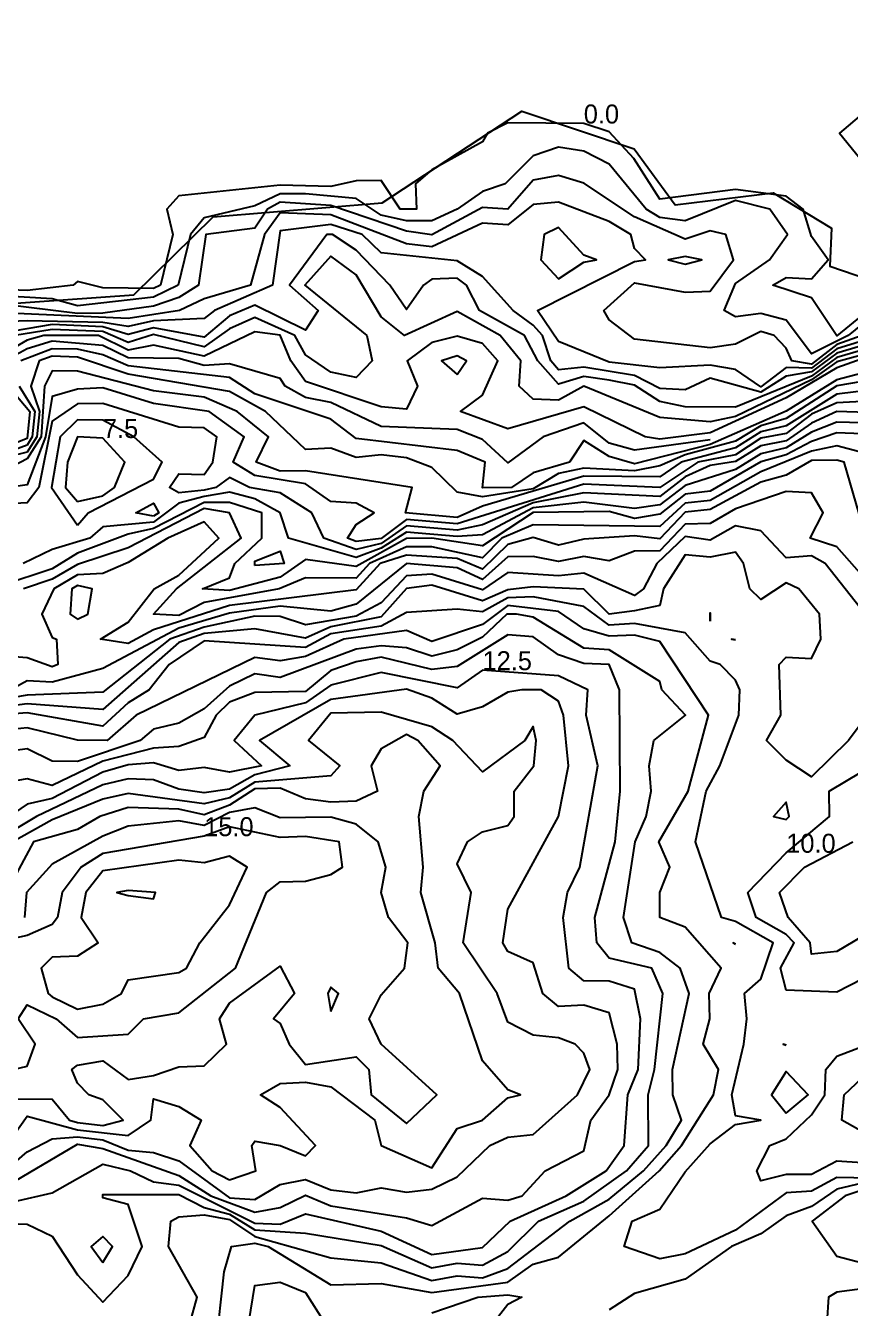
# Model space of a CAD drawing. Header units: metres. Extents: x 304729 to 308942, y 6403920 to 6405836.
# Drawn here: x 305321.9 to 305387.1, y 6404433.1 to 6404534.5 of the extents above; entities that cross this region are included whole.
import ezdxf

# ---------------------------------------------------------------- set-up
doc = ezdxf.new("R2010")
doc.units = ezdxf.units.M
for name, color, linetype in [('FASTIGHETSGRANSER', 7, 'Continuous'), ('HOJDKURVOR_GRUND', 4, 'Continuous'), ('HOJDKURVOR_STOD', 6, 'Continuous'), ('HOJDKURVOR_TEXT', 2, 'Continuous')]:
    doc.layers.add(name, color=color, linetype=linetype)

msp = doc.modelspace()

# ---------------------------------------------------------------- linework, layer by layer
at = {"layer": 'FASTIGHETSGRANSER'}
msp.add_lwpolyline([(305425.876, 6404616.254), (305248.462, 6404753.574), (305302.586, 6404505.893), (305302.586, 6404505.893), (305319.253, 6404512.433), (305330.439, 6404513.225), (305336.717, 6404519.38), (305350.061, 6404520.504), (305361.105, 6404527.734), (305369.98, 6404524.768), (305373.214, 6404520.335), (305380.976, 6404521.278), (305385.571, 6404518.501), (305385.438, 6404515.505), (305392.62, 6404513.041)], dxfattribs=at)
at = {"layer": 'HOJDKURVOR_GRUND'}
for points in [[(305388, 6404510.92, 0.5), (305386.9, 6404510, 0.5), (305384, 6404508.56, 0.5), (305382, 6404511.22, 0.5), (305380, 6404511.75, 0.5), (305378, 6404511.48, 0.5), (305377.1, 6404512, 0.5), (305378, 6404514.12, 0.5), (305380.68, 6404516, 0.5), (305382.11, 6404518, 0.5), (305380.69, 6404520, 0.5), (305378, 6404520.68, 0.5), (305374, 6404519.07, 0.5), (305372, 6404519.34, 0.5), (305370.92, 6404520, 0.5), (305368, 6404523.56, 0.5), (305366, 6404524.58, 0.5), (305364, 6404524.9, 0.5), (305362, 6404524.21, 0.5), (305359.78, 6404522, 0.5), (305358, 6404521.39, 0.5), (305356, 6404520, 0.5), (305354, 6404519.08, 0.5), (305352, 6404519.08, 0.5), (305350, 6404519.53, 0.5), (305348, 6404520.83, 0.5), (305344, 6404521.21, 0.5), (305342, 6404521.22, 0.5), (305340, 6404520.26, 0.5), (305336, 6404519.31, 0.5), (305334.93, 6404518, 0.5), (305333.94, 6404514, 0.5), (305332, 6404513.03, 0.5), (305326, 6404512.35, 0.5), (305324, 6404512.91, 0.5), (305320, 6404513.14, 0.5)], [(305390, 6404510.72, 1), (305386, 6404509.3, 1), (305384, 6404507.75, 1), (305382.44, 6404508, 1), (305382, 6404509, 1), (305381.04, 6404510, 1), (305380, 6404510.34, 1), (305378, 6404509.32, 1), (305376, 6404509.03, 1), (305370, 6404509.73, 1), (305368, 6404511.26, 1), (305367.58, 6404512, 1), (305370, 6404514.17, 1), (305374, 6404513.43, 1), (305376, 6404513.51, 1), (305377.84, 6404516, 1), (305377.23, 6404518, 1), (305376, 6404518.28, 1), (305374, 6404517.62, 1), (305370, 6404519.38, 1), (305366, 6404522.05, 1), (305364, 6404522.67, 1), (305362, 6404522.3, 1), (305360, 6404520, 1), (305358, 6404520.13, 1), (305354, 6404517.98, 1), (305352, 6404518.25, 1), (305346, 6404520.29, 1), (305342, 6404520.54, 1), (305341, 6404520, 1), (305340, 6404518.49, 1), (305336.14, 6404518, 1), (305335.55, 6404514, 1), (305334, 6404513.01, 1), (305332, 6404512.32, 1), (305328, 6404511.78, 1), (305326, 6404511.74, 1), (305320, 6404512.48, 1)], [(305390, 6404510.21, 1.5), (305386, 6404508.96, 1.5), (305384, 6404507.44, 1.5), (305382, 6404507.48, 1.5), (305380, 6404505.96, 1.5), (305378, 6404507.32, 1.5), (305376, 6404507.67, 1.5), (305372, 6404507.45, 1.5), (305368, 6404507.91, 1.5), (305364, 6404509.54, 1.5), (305362.35, 6404512, 1.5), (305370, 6404515.86, 1.5), (305370.89, 6404516, 1.5), (305370, 6404516.89, 1.5), (305369.73, 6404518, 1.5), (305368, 6404519.02, 1.5), (305364, 6404520.56, 1.5), (305362, 6404520.38, 1.5), (305360, 6404518.75, 1.5), (305358, 6404518.88, 1.5), (305354, 6404517.02, 1.5), (305352, 6404517.26, 1.5), (305346, 6404519.54, 1.5), (305342, 6404519.71, 1.5), (305340.76, 6404518, 1.5), (305339.67, 6404514, 1.5), (305336, 6404512.91, 1.5), (305334.06, 6404512, 1.5), (305330, 6404511.35, 1.5), (305320, 6404511.81, 1.5)], [(305390.72, 6404510, 2), (305386, 6404508.62, 2), (305384, 6404507.13, 2), (305382, 6404506.81, 2), (305380, 6404505.53, 2), (305376, 6404506.64, 2), (305374, 6404505.73, 2), (305372, 6404505.83, 2), (305370, 6404506.86, 2), (305366, 6404507.51, 2), (305364, 6404507.31, 2), (305363.39, 6404508, 2), (305362.74, 6404510, 2), (305362, 6404510.84, 2), (305360.41, 6404512, 2), (305358, 6404514.68, 2), (305356, 6404515.92, 2), (305350, 6404516.55, 2), (305348.49, 6404518, 2), (305346, 6404518.79, 2), (305342, 6404518.29, 2), (305341.4, 6404514, 2), (305336.82, 6404512, 2), (305336, 6404511.35, 2), (305332, 6404511.17, 2), (305330, 6404510.72, 2), (305328, 6404511.05, 2), (305322, 6404511.18, 2), (305320, 6404511.08, 2)], [(305364, 6404514.5, 2), (305366, 6404515.8, 2), (305367, 6404516, 2), (305366, 6404516.37, 2), (305364, 6404518.56, 2), (305362.88, 6404518, 2), (305362.61, 6404516, 2), (305364, 6404514.5, 2)], [(305392, 6404509.56, 3), (305386, 6404507.92, 3), (305384, 6404506.5, 3), (305378, 6404503.62, 3), (305376, 6404503.19, 3), (305372, 6404503.52, 3), (305366, 6404506.01, 3), (305364, 6404504.9, 3), (305362, 6404504.97, 3), (305360.89, 6404506, 3), (305361.02, 6404508, 3), (305359.38, 6404510, 3), (305356, 6404511.92, 3), (305351.82, 6404510, 3), (305350, 6404511.48, 3), (305348, 6404514.82, 3), (305346, 6404516.29, 3), (305343.95, 6404514, 3), (305348.86, 6404510, 3), (305349.27, 6404508, 3), (305348, 6404506.69, 3), (305346, 6404507.12, 3), (305344, 6404508.48, 3), (305343.16, 6404510, 3), (305340, 6404511.44, 3), (305338, 6404510.54, 3), (305336, 6404509.13, 3), (305332, 6404510.09, 3), (305330, 6404509.47, 3), (305328, 6404510.33, 3), (305324, 6404510.48, 3), (305321.04, 6404510, 3)], [(305374, 6404515.66, 1.5), (305375.33, 6404516, 1.5), (305374, 6404516.27, 1.5), (305372.67, 6404516, 1.5), (305374, 6404515.66, 1.5)], [(305390, 6404508.87, 3.5), (305386, 6404507.45, 3.5), (305382, 6404505.08, 3.5), (305376, 6404502.33, 3.5), (305372, 6404501.83, 3.5), (305370.86, 6404502, 3.5), (305366, 6404504.37, 3.5), (305360, 6404502.64, 3.5), (305356.26, 6404504, 3.5), (305358, 6404505.29, 3.5), (305359.2, 6404508, 3.5), (305358, 6404509.38, 3.5), (305356, 6404509.97, 3.5), (305354, 6404509.47, 3.5), (305352.05, 6404508, 3.5), (305352.86, 6404506, 3.5), (305352, 6404504.2, 3.5), (305350, 6404504.38, 3.5), (305344, 6404506.38, 3.5), (305342.85, 6404508, 3.5), (305342, 6404510.04, 3.5), (305340, 6404510.31, 3.5), (305336, 6404508.39, 3.5), (305332, 6404509.24, 3.5), (305330, 6404508.86, 3.5), (305327.64, 6404510, 3.5), (305323.33, 6404510, 3.5), (305322, 6404509.64, 3.5), (305319.19, 6404508, 3.5)], [(305376, 6404501.77, 4), (305370, 6404500.96, 4), (305368, 6404501.51, 4), (305366, 6404503.1, 4), (305362.8, 6404502, 4), (305360, 6404499.96, 4), (305358, 6404501.78, 4), (305356, 6404502.58, 4), (305350, 6404502.81, 4), (305346, 6404504.72, 4), (305344, 6404505.1, 4), (305342.39, 6404506, 4), (305342, 6404506.62, 4), (305338, 6404507.77, 4), (305336, 6404507.63, 4), (305334, 6404508.19, 4), (305330, 6404508.25, 4), (305328, 6404509.22, 4), (305324, 6404509.56, 4), (305322, 6404508.96, 4), (305320.27, 6404508, 4)], [(305388, 6404507.03, 4.5), (305386, 6404506.51, 4.5), (305382, 6404504.04, 4.5), (305376, 6404501.4, 4.5), (305370, 6404499.87, 4.5), (305368, 6404500.45, 4.5), (305366, 6404501.71, 4.5), (305364.86, 6404500, 4.5), (305362, 6404499.17, 4.5), (305360.28, 6404498, 4.5), (305358, 6404497.97, 4.5), (305358.21, 6404500, 4.5), (305356, 6404500.93, 4.5), (305348, 6404501.88, 4.5), (305346, 6404503.4, 4.5), (305340, 6404505.41, 4.5), (305338, 6404506.7, 4.5), (305330, 6404507.61, 4.5), (305328, 6404508.49, 4.5), (305326, 6404508.94, 4.5), (305324, 6404508.97, 4.5), (305321.51, 6404508, 4.5)], [(305356, 6404506.92, 4), (305356.72, 6404508, 4), (305356, 6404508.41, 4), (305354.76, 6404508, 4), (305356, 6404506.92, 4)], [(305392, 6404506.12, 5.5), (305386, 6404505.37, 5.5), (305382, 6404502.86, 5.5), (305380, 6404502.4, 5.5), (305378, 6404501.13, 5.5), (305373.7, 6404500, 5.5), (305372, 6404498.84, 5.5), (305366, 6404498.89, 5.5), (305358, 6404496.53, 5.5), (305356, 6404495.63, 5.5), (305351.91, 6404496, 5.5), (305352.44, 6404498, 5.5), (305344, 6404499.31, 5.5), (305342, 6404499.28, 5.5), (305340.12, 6404500, 5.5), (305341.09, 6404502, 5.5), (305338.62, 6404504, 5.5), (305336, 6404505.15, 5.5), (305332, 6404505.63, 5.5), (305326, 6404507.19, 5.5), (305324, 6404507.22, 5.5), (305323.39, 6404506, 5.5), (305323.11, 6404502, 5.5), (305322, 6404500.26, 5.5), (305317.66, 6404498, 5.5)], [(305320.55, 6404506, 4), (305322.23, 6404504, 4), (305322, 6404501.88, 4), (305320, 6404501.08, 4)], [(305321.39, 6404506, 4.5), (305322.61, 6404504, 4.5), (305322.42, 6404502, 4.5), (305322, 6404501.34, 4.5), (305320, 6404500.61, 4.5)], [(305392, 6404505, 6), (305386, 6404504.68, 6), (305384, 6404503.79, 6), (305382, 6404502.26, 6), (305380, 6404501.9, 6), (305378, 6404500.59, 6), (305375, 6404500, 6), (305372, 6404497.99, 6), (305366, 6404498.26, 6), (305356, 6404495.13, 6), (305352, 6404495.48, 6), (305350, 6404493.97, 6), (305348, 6404493.73, 6), (305347.32, 6404494, 6), (305348, 6404495.08, 6), (305349.44, 6404496, 6), (305348, 6404496.75, 6), (305346, 6404496.89, 6), (305344, 6404498.3, 6), (305340, 6404498.96, 6), (305338.29, 6404500, 6), (305339.17, 6404502, 6), (305336.39, 6404504, 6), (305332, 6404504.65, 6), (305328, 6404505.88, 6), (305326, 6404505.77, 6), (305324, 6404505.2, 6), (305323.46, 6404502, 6), (305322, 6404498.21, 6), (305320, 6404497.92, 6)], [(305394, 6404503.73, 6.5), (305386, 6404504, 6.5), (305384, 6404503.08, 6.5), (305382, 6404501.69, 6.5), (305380, 6404501.28, 6.5), (305378, 6404500.05, 6.5), (305376, 6404499.74, 6.5), (305374, 6404498.83, 6.5), (305372, 6404497.3, 6.5), (305366, 6404497.57, 6.5), (305362, 6404496.78, 6.5), (305358, 6404495.04, 6.5), (305356, 6404494.63, 6.5), (305352, 6404494.98, 6.5), (305350, 6404493.58, 6.5), (305348, 6404493.1, 6.5), (305345.45, 6404494, 6.5), (305344.5, 6404496, 6.5), (305342, 6404497.59, 6.5), (305339.59, 6404498, 6.5), (305338, 6404498.78, 6.5), (305336.92, 6404498, 6.5), (305336, 6404497.78, 6.5), (305334, 6404497.57, 6.5), (305333.25, 6404498, 6.5), (305334, 6404499.08, 6.5), (305336, 6404499.02, 6.5), (305336.69, 6404500, 6.5), (305337, 6404502, 6.5), (305336, 6404502.72, 6.5), (305334, 6404502.76, 6.5), (305328, 6404504.64, 6.5), (305326, 6404504.6, 6.5), (305324, 6404503.24, 6.5), (305322.94, 6404498, 6.5), (305322, 6404496.78, 6.5), (305320, 6404496.68, 6.5)], [(305388, 6404503.1, 7), (305386, 6404503.15, 7), (305384, 6404502.37, 7), (305382, 6404501.13, 7), (305380, 6404500.65, 7), (305378, 6404499.42, 7), (305374, 6404498.17, 7), (305372, 6404496.62, 7), (305370, 6404496.34, 7), (305366, 6404496.83, 7), (305362, 6404496.4, 7), (305358, 6404494.27, 7), (305356, 6404494.13, 7), (305352, 6404494.48, 7), (305350, 6404493.2, 7), (305348, 6404492.46, 7), (305342.67, 6404494, 7), (305342, 6404496, 7), (305340, 6404497.1, 7), (305338, 6404497.63, 7), (305336, 6404497.3, 7), (305334, 6404496.75, 7), (305332, 6404495.25, 7), (305328, 6404494.88, 7), (305326.97, 6404494, 7), (305324, 6404493.1, 7), (305321.69, 6404492, 7)], [(305326, 6404495.03, 7), (305326.82, 6404496, 7), (305332, 6404498.67, 7), (305332.67, 6404500, 7), (305330.44, 6404502, 7), (305328, 6404503.33, 7), (305326, 6404503.35, 7), (305324.61, 6404502, 7), (305323.94, 6404498, 7), (305326, 6404495.03, 7)], [(305390.86, 6404500, 8), (305386, 6404501.28, 8), (305384, 6404500.88, 8), (305380, 6404499.23, 8), (305376, 6404496.98, 8), (305374, 6404496.77, 8), (305372, 6404494.92, 8), (305362, 6404495.06, 8), (305359.53, 6404494, 8), (305358, 6404492.44, 8), (305354, 6404493.32, 8), (305352, 6404493.32, 8), (305349.07, 6404492, 8), (305348, 6404490.84, 8), (305344, 6404490.86, 8), (305341.93, 6404490, 8), (305336, 6404488.91, 8), (305334, 6404487.87, 8), (305332, 6404488, 8), (305333.82, 6404490, 8), (305338.93, 6404494, 8), (305338, 6404496, 8), (305336, 6404496.34, 8), (305330, 6404493.23, 8), (305326, 6404491.92, 8), (305324, 6404490.75, 8), (305321.71, 6404490, 8)], [(305388, 6404495.09, 8.5), (305386.58, 6404500, 8.5), (305386, 6404500.16, 8.5), (305384, 6404500.12, 8.5), (305382, 6404498.98, 8.5), (305380, 6404498.42, 8.5), (305376, 6404496.26, 8.5), (305374, 6404496.06, 8.5), (305372, 6404493.94, 8.5), (305370, 6404494.19, 8.5), (305366, 6404493.92, 8.5), (305364, 6404493.44, 8.5), (305362, 6404494.04, 8.5), (305360, 6404493.5, 8.5), (305358, 6404491.55, 8.5), (305356, 6404492.4, 8.5), (305352, 6404492.66, 8.5), (305349.9, 6404492, 8.5), (305348, 6404489.91, 8.5), (305338, 6404488.67, 8.5), (305332, 6404486.75, 8.5), (305330, 6404485.68, 8.5), (305327.82, 6404486, 8.5), (305330, 6404487.36, 8.5), (305332.04, 6404490, 8.5), (305334, 6404491.07, 8.5), (305337.17, 6404494, 8.5), (305336, 6404495.29, 8.5), (305333.12, 6404494, 8.5), (305330, 6404492.07, 8.5), (305328, 6404491.19, 8.5), (305326, 6404491.09, 8.5), (305324.11, 6404490, 8.5), (305323.16, 6404488, 8.5), (305324, 6404486.14, 8.5), (305324.33, 6404486, 8.5), (305324.44, 6404484, 8.5), (305324, 6404483.83, 8.5), (305322, 6404484.54, 8.5), (305320, 6404484.7, 8.5)], [(305388, 6404491.04, 9), (305386, 6404493.32, 9), (305383.89, 6404494, 9), (305384.92, 6404496, 9), (305384, 6404497.57, 9), (305382, 6404497.69, 9), (305378, 6404496.3, 9), (305376, 6404495.16, 9), (305374, 6404495.1, 9), (305372, 6404492.99, 9), (305370, 6404492.97, 9), (305368, 6404492.21, 9), (305366, 6404492.55, 9), (305364, 6404492.15, 9), (305362, 6404492.55, 9), (305360, 6404492.51, 9), (305358, 6404490.73, 9), (305356, 6404491.66, 9), (305352, 6404492, 9), (305348, 6404488.79, 9), (305346, 6404488.22, 9), (305342, 6404488.61, 9), (305338, 6404488.07, 9), (305334, 6404486.88, 9), (305328, 6404483.69, 9), (305324, 6404482.61, 9), (305322, 6404482.72, 9), (305320.73, 6404482, 9)], [(305332, 6404495.74, 6.5), (305330.59, 6404496, 6.5), (305332, 6404496.75, 6.5), (305332.43, 6404496, 6.5), (305332, 6404495.74, 6.5)], [(305388.24, 6404488, 9.5), (305385.07, 6404492, 9.5), (305384, 6404492.59, 9.5), (305382, 6404492.45, 9.5), (305380, 6404494.58, 9.5), (305378, 6404494.97, 9.5), (305376, 6404493.84, 9.5), (305374, 6404494.12, 9.5), (305371.78, 6404492, 9.5), (305370.71, 6404490, 9.5), (305370, 6404489.45, 9.5), (305366, 6404491.23, 9.5), (305364, 6404491.01, 9.5), (305360, 6404491.28, 9.5), (305358, 6404489.9, 9.5), (305354, 6404491.14, 9.5), (305352, 6404491.01, 9.5), (305350, 6404488.88, 9.5), (305348, 6404487.83, 9.5), (305344, 6404487.15, 9.5), (305342, 6404487.81, 9.5), (305340, 6404487.84, 9.5), (305336, 6404486.96, 9.5), (305333.28, 6404486, 9.5), (305328, 6404481.81, 9.5), (305322, 6404481.59, 9.5), (305320, 6404481.25, 9.5)], [(305340, 6404491.84, 7), (305340, 6404492.17, 7), (305342, 6404492.96, 7), (305342.32, 6404492, 7), (305340, 6404491.84, 7)], [(305326, 6404487.6, 9), (305326.8, 6404488, 9), (305327.14, 6404490, 9), (305326, 6404490.26, 9), (305325.54, 6404490, 9), (305325.41, 6404488, 9), (305326, 6404487.6, 9)], [(305390, 6404443.39, 10.5), (305386, 6404443.47, 10.5), (305384, 6404442.39, 10.5), (305382, 6404442.26, 10.5), (305378, 6404439.29, 10.5), (305374, 6404437.42, 10.5), (305372, 6404437.04, 10.5), (305369.2, 6404438, 10.5), (305369.83, 6404440, 10.5), (305372, 6404440.96, 10.5), (305374, 6404443.92, 10.5), (305376, 6404446.13, 10.5), (305378, 6404447.64, 10.5), (305380, 6404448, 10.5), (305378, 6404448.33, 10.5), (305377.71, 6404450, 10.5), (305378.64, 6404454, 10.5), (305378.88, 6404456, 10.5), (305378.69, 6404458, 10.5), (305380, 6404459.15, 10.5), (305380.96, 6404462, 10.5), (305378, 6404463.7, 10.5), (305376.88, 6404464, 10.5), (305374.82, 6404470, 10.5), (305375.66, 6404474, 10.5), (305376.75, 6404476, 10.5), (305378.24, 6404480, 10.5), (305378.34, 6404482, 10.5), (305378, 6404482.78, 10.5), (305376.78, 6404484, 10.5), (305376, 6404484.27, 10.5), (305374, 6404486.52, 10.5), (305370, 6404487.26, 10.5), (305368, 6404487.11, 10.5), (305366, 6404488.59, 10.5), (305362, 6404489.35, 10.5), (305360, 6404489.29, 10.5), (305358, 6404488.16, 10.5), (305356, 6404488.38, 10.5), (305352, 6404488.12, 10.5), (305350, 6404487.04, 10.5), (305346, 6404486.42, 10.5), (305344, 6404485.35, 10.5), (305336, 6404485.89, 10.5), (305333.24, 6404484, 10.5), (305331.65, 6404482, 10.5), (305330, 6404480.99, 10.5), (305328, 6404479.14, 10.5), (305322, 6404480.18, 10.5), (305320, 6404480.04, 10.5)], [(305336.91, 6404430, 11), (305337.58, 6404436, 11), (305338.15, 6404438, 11), (305340, 6404438.26, 11), (305341.07, 6404438, 11), (305346, 6404434.97, 11), (305350, 6404435.09, 11), (305354, 6404434.37, 11), (305360, 6404435.2, 11), (305362, 6404436.61, 11), (305364, 6404437.16, 11), (305368, 6404440.44, 11), (305371.97, 6404444, 11), (305373.71, 6404446, 11), (305376.26, 6404450, 11), (305376.64, 6404452, 11), (305375.44, 6404454, 11), (305375.96, 6404456, 11), (305375.9, 6404458, 11), (305376.86, 6404460, 11), (305374, 6404463.25, 11), (305372, 6404464, 11), (305372, 6404466, 11), (305372.79, 6404468, 11), (305371.93, 6404470, 11), (305374.25, 6404474, 11), (305375.85, 6404480, 11), (305372, 6404485.83, 11), (305370, 6404486.33, 11), (305368, 6404486.24, 11), (305366, 6404486.83, 11), (305364, 6404488.21, 11), (305360, 6404488.67, 11), (305358, 6404487.17, 11), (305354, 6404485.82, 11), (305352, 6404486.69, 11), (305347.04, 6404486, 11), (305344, 6404484.65, 11), (305342, 6404484.29, 11), (305340, 6404484.57, 11), (305330.62, 6404480, 11), (305328.34, 6404478, 11), (305326, 6404478.03, 11), (305322, 6404479, 11), (305320, 6404478.78, 11)], [(305334.9, 6404432, 11.5), (305335.45, 6404434, 11.5), (305333.18, 6404438, 11.5), (305333.36, 6404440, 11.5), (305334, 6404440.35, 11.5), (305336, 6404440.5, 11.5), (305338, 6404440.13, 11.5), (305340, 6404438.79, 11.5), (305346, 6404437.1, 11.5), (305350, 6404436.72, 11.5), (305354, 6404435.33, 11.5), (305356, 6404435.69, 11.5), (305358, 6404435.54, 11.5), (305360, 6404436.27, 11.5), (305364.9, 6404440, 11.5), (305368, 6404441.74, 11.5), (305370.73, 6404444, 11.5), (305372.52, 6404446, 11.5), (305373.71, 6404448, 11.5), (305373.05, 6404450, 11.5), (305373.01, 6404452, 11.5), (305374.32, 6404458, 11.5), (305373.62, 6404460, 11.5), (305372, 6404461.25, 11.5), (305369.79, 6404462, 11.5), (305369.15, 6404464, 11.5), (305370.07, 6404470, 11.5), (305370.92, 6404472, 11.5), (305371.33, 6404474, 11.5), (305371.16, 6404476, 11.5), (305371.54, 6404478, 11.5), (305374.04, 6404480, 11.5), (305372.17, 6404482, 11.5), (305372, 6404482.67, 11.5), (305368, 6404485.16, 11.5), (305366, 6404485.29, 11.5), (305362, 6404487.75, 11.5), (305360.67, 6404488, 11.5), (305359.92, 6404488, 11.5), (305358, 6404486.16, 11.5), (305356, 6404485.16, 11.5), (305354, 6404484.67, 11.5), (305352, 6404485.32, 11.5), (305350, 6404485.49, 11.5), (305348, 6404485.22, 11.5), (305342, 6404482.99, 11.5), (305340, 6404483.26, 11.5), (305338, 6404482.29, 11.5), (305336, 6404480.5, 11.5), (305334, 6404479.36, 11.5), (305332, 6404478.89, 11.5), (305330.93, 6404478, 11.5), (305326, 6404476.34, 11.5), (305324, 6404476.36, 11.5), (305322, 6404477.35, 11.5), (305318, 6404476.78, 11.5)], [(305315.6, 6404440, 12), (305322, 6404439.76, 12), (305324, 6404438.83, 12), (305326, 6404435.78, 12), (305328, 6404433.62, 12), (305330, 6404435.71, 12), (305331.11, 6404438, 12), (305330, 6404441.33, 12), (305328, 6404441.86, 12), (305328, 6404442.13, 12), (305334, 6404442.11, 12), (305336, 6404441.1, 12), (305338, 6404440.56, 12), (305340, 6404439.32, 12), (305344, 6404439.06, 12), (305350, 6404438.09, 12), (305354, 6404436.32, 12), (305356, 6404436.69, 12), (305358, 6404436.53, 12), (305360, 6404437.62, 12), (305362.41, 6404440, 12), (305366, 6404441.59, 12), (305369.37, 6404444, 12), (305371.11, 6404446, 12), (305371.08, 6404450, 12), (305371.58, 6404452, 12), (305372.26, 6404458, 12), (305371.38, 6404460, 12), (305368, 6404460.81, 12), (305367.04, 6404462, 12), (305366.86, 6404464, 12), (305368.48, 6404470, 12), (305368.87, 6404474, 12), (305368.81, 6404482, 12), (305368, 6404484, 12), (305366, 6404484.1, 12), (305364, 6404484.77, 12), (305362, 6404486.19, 12), (305360, 6404486.36, 12), (305356, 6404483.86, 12), (305354, 6404483.61, 12), (305350, 6404484.6, 12), (305348, 6404484.22, 12), (305346, 6404483.53, 12), (305344, 6404481.87, 12), (305340, 6404481.79, 12), (305338, 6404481.03, 12), (305336.95, 6404480, 12), (305336, 6404478.24, 12), (305334, 6404477.52, 12), (305332, 6404477.4, 12), (305328, 6404476.38, 12), (305324, 6404474.44, 12), (305322, 6404474.98, 12), (305316, 6404473.94, 12)], [(305320, 6404442.56, 13), (305326, 6404446.1, 13), (305328, 6404445.75, 13), (305334, 6404443.62, 13), (305336.53, 6404442, 13), (305340, 6404440.72, 13), (305342, 6404441.1, 13), (305344, 6404442.07, 13), (305346, 6404441.21, 13), (305352, 6404440.27, 13), (305354, 6404439.67, 13), (305358, 6404441.82, 13), (305360, 6404441.67, 13), (305361.12, 6404442, 13), (305362.95, 6404444, 13), (305366, 6404445.57, 13), (305366.56, 6404448, 13), (305368, 6404450, 13), (305368.7, 6404452, 13), (305368.64, 6404454, 13), (305368, 6404456.48, 13), (305366, 6404457.08, 13), (305364, 6404456.98, 13), (305362.76, 6404458, 13), (305362, 6404460.43, 13), (305360, 6404461.33, 13), (305359.61, 6404462, 13), (305360, 6404464.67, 13), (305364, 6404472, 13), (305364.8, 6404476, 13), (305364.39, 6404480, 13), (305364, 6404481.1, 13), (305362.62, 6404482, 13), (305361.11, 6404482, 13), (305360, 6404481.81, 13), (305358, 6404480.67, 13), (305356, 6404480.09, 13), (305354, 6404481.35, 13), (305352, 6404482.06, 13), (305346, 6404481.25, 13), (305340.36, 6404478, 13), (305342.76, 6404476, 13), (305340, 6404475.28, 13), (305338, 6404474.16, 13), (305336, 6404473.86, 13), (305334, 6404474.15, 13), (305332, 6404474.9, 13), (305330, 6404474.98, 13), (305328, 6404474.5, 13), (305322.75, 6404472, 13), (305319.38, 6404470, 13)], [(305338, 6404441.86, 13.5), (305340, 6404441.72, 13.5), (305342, 6404442.9, 13.5), (305344, 6404443.29, 13.5), (305346, 6404442.49, 13.5), (305348, 6404442.25, 13.5), (305350, 6404442.65, 13.5), (305352, 6404442.29, 13.5), (305354, 6404442.53, 13.5), (305356, 6404443.51, 13.5), (305358.58, 6404446, 13.5), (305360, 6404446.64, 13.5), (305362, 6404446.85, 13.5), (305365.51, 6404450, 13.5), (305366.47, 6404452, 13.5), (305366, 6404453.29, 13.5), (305365.33, 6404454, 13.5), (305364, 6404454.5, 13.5), (305362, 6404454.7, 13.5), (305360, 6404455.75, 13.5), (305359.15, 6404458, 13.5), (305356.47, 6404462, 13.5), (305357.11, 6404466, 13.5), (305356, 6404468.25, 13.5), (305356.82, 6404470, 13.5), (305358, 6404470.77, 13.5), (305360, 6404471.29, 13.5), (305360.51, 6404472, 13.5), (305360.5, 6404474, 13.5), (305362.06, 6404476, 13.5), (305362.23, 6404478, 13.5), (305362, 6404479.11, 13.5), (305361.33, 6404478, 13.5), (305358, 6404475.53, 13.5), (305355.64, 6404478, 13.5), (305354, 6404479.08, 13.5), (305350, 6404480.25, 13.5), (305346, 6404480.15, 13.5), (305344.25, 6404478, 13.5), (305346.72, 6404476, 13.5), (305346, 6404475.22, 13.5), (305340, 6404474.72, 13.5), (305338, 6404473.48, 13.5), (305336, 6404472.99, 13.5), (305330, 6404473.82, 13.5), (305328, 6404473.37, 13.5), (305324, 6404471.74, 13.5), (305320.89, 6404470, 13.5)], [(305338, 6404443.28, 14), (305340.09, 6404444, 14), (305339.76, 6404446, 14), (305340, 6404446.33, 14), (305342, 6404446, 14), (305344, 6404445.17, 14), (305344.81, 6404446, 14), (305342, 6404449, 14), (305340.44, 6404450, 14), (305342, 6404450.89, 14), (305344, 6404450.99, 14), (305346, 6404450.63, 14), (305349.49, 6404448, 14), (305350, 6404446, 14), (305354, 6404444.22, 14), (305356, 6404447.33, 14), (305358, 6404448, 14), (305360, 6404449.75, 14), (305361, 6404450, 14), (305360, 6404450.4, 14), (305358, 6404452.67, 14), (305356.18, 6404458, 14), (305354.49, 6404460, 14), (305354.26, 6404462, 14), (305353.11, 6404466, 14), (305353.32, 6404468, 14), (305352.96, 6404472, 14), (305353.35, 6404474, 14), (305354.65, 6404476, 14), (305352.88, 6404478, 14), (305352, 6404478.47, 14), (305350, 6404477.35, 14), (305349.19, 6404476, 14), (305349.7, 6404474, 14), (305348, 6404473.21, 14), (305346, 6404473.14, 14), (305344, 6404473.39, 14), (305342, 6404474.23, 14), (305340, 6404474.17, 14), (305338, 6404472.89, 14), (305336, 6404472.12, 14), (305334, 6404472.57, 14), (305330, 6404472.7, 14), (305327.75, 6404472, 14), (305326, 6404470.98, 14), (305322.52, 6404470, 14), (305320, 6404465.33, 14)], [(305320, 6404449.69, 14.5), (305324, 6404449.65, 14.5), (305325.36, 6404448, 14.5), (305326, 6404447.8, 14.5), (305328, 6404447.58, 14.5), (305329.61, 6404448, 14.5), (305328, 6404449.61, 14.5), (305326.88, 6404450, 14.5), (305326, 6404450.93, 14.5), (305325.53, 6404452, 14.5), (305326, 6404452.35, 14.5), (305328, 6404452.67, 14.5), (305330, 6404451.22, 14.5), (305332, 6404451.51, 14.5), (305334, 6404452.22, 14.5), (305336, 6404452.29, 14.5), (305337.76, 6404454, 14.5), (305337.21, 6404456, 14.5), (305338, 6404457.24, 14.5), (305342, 6404460.17, 14.5), (305343.14, 6404458, 14.5), (305341.47, 6404456, 14.5), (305342, 6404455.64, 14.5), (305342.71, 6404454, 14.5), (305344, 6404452.39, 14.5), (305348, 6404453, 14.5), (305349, 6404452, 14.5), (305349.2, 6404450, 14.5), (305352, 6404447.73, 14.5), (305354.4, 6404450, 14.5), (305350, 6404454, 14.5), (305349.05, 6404456, 14.5), (305350, 6404457.89, 14.5), (305351.82, 6404460, 14.5), (305352.09, 6404462, 14.5), (305350.57, 6404464, 14.5), (305350, 6404466, 14.5), (305350.36, 6404468, 14.5), (305349.74, 6404470, 14.5), (305348, 6404471.39, 14.5), (305346, 6404471.93, 14.5), (305342, 6404471.88, 14.5), (305340, 6404472.68, 14.5), (305338, 6404472.31, 14.5), (305336, 6404471.28, 14.5), (305334, 6404471.65, 14.5), (305330, 6404471.22, 14.5), (305328, 6404470.44, 14.5), (305324, 6404468.22, 14.5), (305321.97, 6404466, 14.5), (305321.81, 6404464, 14.5)], [(305382, 6404471.76, 10.5), (305382.23, 6404472, 10.5), (305382, 6404473.14, 10.5), (305381, 6404472, 10.5), (305382, 6404471.76, 10.5)], [(305392, 6404464.87, 9.5), (305386, 6404461.32, 9.5), (305384, 6404461.11, 9.5), (305383.9, 6404462, 9.5), (305382.15, 6404464, 9.5), (305381.46, 6404466, 9.5), (305383.44, 6404468, 9.5), (305387.25, 6404470, 9.5)], [(305324, 6404457.75, 15.5), (305326, 6404456.76, 15.5), (305328, 6404457.16, 15.5), (305329.46, 6404458, 15.5), (305330, 6404459.08, 15.5), (305334, 6404459.66, 15.5), (305334.61, 6404460, 15.5), (305335.67, 6404462, 15.5), (305338, 6404465, 15.5), (305339.41, 6404468, 15.5), (305338, 6404468.86, 15.5), (305336, 6404468.34, 15.5), (305334, 6404468.54, 15.5), (305328, 6404467.7, 15.5), (305326.66, 6404466, 15.5), (305326.29, 6404464, 15.5), (305327.62, 6404462, 15.5), (305326, 6404460.96, 15.5), (305324, 6404460.88, 15.5), (305323.12, 6404460, 15.5), (305323.66, 6404458, 15.5), (305324, 6404457.75, 15.5)], [(305330, 6404465.74, 16), (305332, 6404465.5, 16), (305332.16, 6404466, 16), (305330, 6404466.15, 16), (305329.11, 6404466, 16), (305330, 6404465.74, 16)], [(305378, 6404461.91, 11), (305377.8, 6404462, 11), (305378, 6404461.91, 11)], [(305382, 6404448.55, 10.5), (305383.73, 6404450, 10.5), (305382, 6404451.83, 10.5), (305380.84, 6404450, 10.5), (305382, 6404448.55, 10.5)], [(305390, 6404445.96, 9.5), (305386.4, 6404448, 9.5), (305386.59, 6404450, 9.5), (305388, 6404451.33, 9.5)], [(305320, 6404445.5, 14), (305322, 6404448.3, 14), (305326, 6404447.23, 14), (305330, 6404446.78, 14), (305331.78, 6404448, 14), (305332, 6404449.67, 14), (305334, 6404449.08, 14), (305335.75, 6404448, 14), (305334.86, 6404446, 14), (305336.64, 6404444, 14), (305338, 6404443.28, 14)], [(305346, 6404448, 13.5), (305346, 6404448, 13.5)], [(305320, 6404443.74, 13.5), (305322, 6404445.48, 13.5), (305324, 6404446.52, 13.5), (305326, 6404446.67, 13.5), (305328, 6404446.45, 13.5), (305330, 6404445.62, 13.5), (305332, 6404445.45, 13.5), (305334, 6404444.79, 13.5), (305338, 6404441.86, 13.5)], [(305388, 6404443.02, 11), (305386, 6404442.55, 11), (305384, 6404441.17, 11), (305382, 6404440.42, 11), (305380, 6404439.02, 11), (305377.67, 6404438, 11), (305374, 6404435.43, 11), (305370, 6404434.29, 11), (305368, 6404433, 11)], [(305388, 6404442.46, 11.5), (305386.66, 6404442, 11.5), (305384.06, 6404440, 11.5), (305386, 6404437.23, 11.5), (305390, 6404436.18, 11.5)], [(305339.54, 6404432, 10.5), (305340, 6404434.92, 10.5), (305342, 6404435.18, 10.5), (305344, 6404434.36, 10.5), (305345.5, 6404432, 10.5)], [(305354, 6404432.76, 10.5), (305357.62, 6404434, 10.5), (305360, 6404434.2, 10.5), (305361.11, 6404434, 10.5), (305360, 6404433.43, 10.5), (305358.89, 6404432, 10.5)], [(305388, 6404434.67, 11.5), (305386, 6404434.4, 11.5), (305385.33, 6404434, 11.5), (305385.2, 6404432, 11.5)]]:
    msp.add_polyline3d(points, dxfattribs=at)
at = {"layer": 'HOJDKURVOR_STOD'}
for points in [[(305390, 6404529.23, 0), (305386.21, 6404526, 0), (305390, 6404521.35, 0)], [(305388, 6404511.63, 0), (305386, 6404509.98, 0), (305384, 6404513, 0), (305380.93, 6404514, 0), (305382, 6404514.59, 0), (305384, 6404514.5, 0), (305385.31, 6404516, 0), (305384, 6404517.83, 0), (305383.35, 6404520, 0), (305382, 6404521.02, 0), (305378, 6404521.56, 0), (305372, 6404520.79, 0), (305369.95, 6404524, 0), (305368, 6404526.12, 0), (305366, 6404526.77, 0), (305360, 6404526.83, 0), (305358.38, 6404526, 0), (305358, 6404525.33, 0), (305354, 6404523.12, 0), (305352.71, 6404522, 0), (305352.77, 6404520, 0), (305351.5, 6404520, 0), (305350, 6404522.27, 0), (305348, 6404522.25, 0), (305346, 6404521.79, 0), (305342, 6404521.89, 0), (305334, 6404521.05, 0), (305333.04, 6404520, 0), (305333.52, 6404518, 0), (305332.54, 6404514, 0), (305332, 6404513.73, 0), (305328, 6404513.77, 0), (305326, 6404514.29, 0), (305325.65, 6404514, 0), (305322, 6404513.56, 0), (305318, 6404513.73, 0)], [(305391.95, 6404510, 2.5), (305386, 6404508.28, 2.5), (305384, 6404506.81, 2.5), (305378, 6404504.35, 2.5), (305374, 6404504.38, 2.5), (305372, 6404504.79, 2.5), (305370, 6404506.09, 2.5), (305368, 6404506.47, 2.5), (305366, 6404506.76, 2.5), (305364, 6404506.16, 2.5), (305362.38, 6404508, 2.5), (305361.32, 6404510, 2.5), (305357.75, 6404512, 2.5), (305356.74, 6404514, 2.5), (305356, 6404514.55, 2.5), (305354, 6404514.46, 2.5), (305353.33, 6404514, 2.5), (305352, 6404512.07, 2.5), (305350.67, 6404514, 2.5), (305348, 6404516.77, 2.5), (305346.15, 6404518, 2.5), (305345.7, 6404518, 2.5), (305342.75, 6404514, 2.5), (305345, 6404512, 2.5), (305344, 6404510.44, 2.5), (305340, 6404512.42, 2.5), (305338, 6404511.57, 2.5), (305336, 6404509.88, 2.5), (305332, 6404510.63, 2.5), (305330, 6404510.09, 2.5), (305328, 6404510.69, 2.5), (305324, 6404510.87, 2.5), (305318.88, 6404510, 2.5)], [(305388, 6404506.38, 5), (305386, 6404506.04, 5), (305382, 6404503.45, 5), (305380, 6404502.87, 5), (305378, 6404501.67, 5), (305374, 6404500.59, 5), (305372, 6404499.71, 5), (305370, 6404499.31, 5), (305366, 6404499.52, 5), (305364, 6404499.1, 5), (305362, 6404497.9, 5), (305358, 6404497.25, 5), (305356, 6404497.62, 5), (305354, 6404499.59, 5), (305352, 6404500.35, 5), (305350, 6404500.58, 5), (305348, 6404500.36, 5), (305346, 6404501.12, 5), (305344, 6404501, 5), (305340.86, 6404504, 5), (305338, 6404505.58, 5), (305330, 6404506.96, 5), (305326, 6404508.3, 5), (305324, 6404508.38, 5), (305322.97, 6404508, 5), (305322.3, 6404506, 5), (305322.99, 6404504, 5), (305322.77, 6404502, 5), (305322, 6404500.8, 5), (305318, 6404499.82, 5)], [(305388, 6404502.24, 7.5), (305386, 6404502.31, 7.5), (305384, 6404501.64, 7.5), (305382, 6404500.58, 7.5), (305380, 6404500.03, 7.5), (305376, 6404497.7, 7.5), (305374, 6404497.48, 7.5), (305372, 6404495.9, 7.5), (305370, 6404495.55, 7.5), (305368, 6404496.11, 7.5), (305362, 6404496.03, 7.5), (305358, 6404493.39, 7.5), (305354, 6404493.99, 7.5), (305352, 6404493.97, 7.5), (305348, 6404491.75, 7.5), (305344, 6404492.31, 7.5), (305342, 6404490.9, 7.5), (305338, 6404489.87, 7.5), (305335.88, 6404490, 7.5), (305338, 6404490.85, 7.5), (305338.42, 6404492, 7.5), (305340.55, 6404494, 7.5), (305340.57, 6404496, 7.5), (305338, 6404496.81, 7.5), (305336, 6404496.82, 7.5), (305332, 6404494.76, 7.5), (305330, 6404494.32, 7.5), (305326, 6404492.8, 7.5), (305324, 6404491.56, 7.5), (305320, 6404490.26, 7.5)], [(305326, 6404496.88, 7.5), (305328, 6404497.34, 7.5), (305328.91, 6404498, 7.5), (305329.73, 6404500, 7.5), (305328, 6404501.91, 7.5), (305326, 6404502, 7.5), (305325.2, 6404500, 7.5), (305325.04, 6404498, 7.5), (305326, 6404496.88, 7.5)], [(305388, 6404479.45, 10), (305386.93, 6404478, 10), (305384, 6404475.14, 10), (305382, 6404476.45, 10), (305380.45, 6404478, 10), (305381.56, 6404480, 10), (305381.45, 6404484, 10), (305382, 6404484.59, 10), (305384, 6404484.47, 10), (305384.74, 6404486, 10), (305384.63, 6404488, 10), (305383, 6404490, 10), (305382, 6404490.47, 10), (305380, 6404489.15, 10), (305379.12, 6404490, 10), (305378.62, 6404492, 10), (305378, 6404492.88, 10), (305376, 6404492.49, 10), (305374, 6404492.67, 10), (305372.3, 6404490, 10), (305372, 6404488.67, 10), (305370, 6404488.24, 10), (305368, 6404487.98, 10), (305366, 6404489.95, 10), (305362, 6404490.14, 10), (305360, 6404489.91, 10), (305358, 6404489.03, 10), (305354, 6404490.28, 10), (305352, 6404490.02, 10), (305350, 6404487.77, 10), (305346, 6404486.98, 10), (305344, 6404486.09, 10), (305340, 6404486.82, 10), (305336, 6404486.47, 10), (305334, 6404485.75, 10), (305328, 6404480.46, 10), (305322, 6404480.89, 10), (305320, 6404480.64, 10)], [(305376, 6404487.43, 10), (305376, 6404488.09, 10), (305376, 6404487.43, 10)], [(305378, 6404485.95, 10), (305377.67, 6404486, 10), (305378, 6404485.95, 10)], [(305318, 6404440.88, 12.5), (305324, 6404442.26, 12.5), (305328, 6404444.52, 12.5), (305330.18, 6404444, 12.5), (305332, 6404443.11, 12.5), (305334, 6404442.86, 12.5), (305340, 6404439.85, 12.5), (305342, 6404439.77, 12.5), (305344, 6404440.58, 12.5), (305350, 6404439.21, 12.5), (305354, 6404437.37, 12.5), (305358, 6404437.92, 12.5), (305360.17, 6404440, 12.5), (305364.62, 6404442, 12.5), (305367.78, 6404444, 12.5), (305369.19, 6404446, 12.5), (305369.47, 6404450, 12.5), (305370.29, 6404452, 12.5), (305370.49, 6404456, 12.5), (305370, 6404458.36, 12.5), (305368, 6404458.97, 12.5), (305366, 6404459, 12.5), (305364.81, 6404460, 12.5), (305364.37, 6404464, 12.5), (305364.71, 6404466, 12.5), (305365.68, 6404468, 12.5), (305367.11, 6404476, 12.5), (305366.2, 6404480, 12.5), (305366.31, 6404482, 12.5), (305364, 6404483.12, 12.5), (305358, 6404483.56, 12.5), (305356, 6404482.17, 12.5), (305350, 6404483.38, 12.5), (305346, 6404482.37, 12.5), (305344, 6404480.97, 12.5), (305340, 6404480, 12.5), (305338.36, 6404478, 12.5), (305340.53, 6404476, 12.5), (305338, 6404475.49, 12.5), (305336, 6404475.87, 12.5), (305334, 6404475.64, 12.5), (305332, 6404476.23, 12.5), (305330, 6404476.09, 12.5), (305328, 6404475.5, 12.5), (305324, 6404473.41, 12.5), (305322, 6404472.96, 12.5), (305320, 6404471.59, 12.5)], [(305388, 6404459.15, 10), (305386, 6404458.11, 10), (305382, 6404458.27, 10), (305381.54, 6404460, 10), (305382.63, 6404462, 10), (305382, 6404462.68, 10), (305379.61, 6404464, 10), (305378.97, 6404466, 10), (305382, 6404469.13, 10), (305385.41, 6404472, 10), (305385.4, 6404474, 10), (305388, 6404475.55, 10)], [(305320, 6404451.78, 15), (305322, 6404452.25, 15), (305322.64, 6404454, 15), (305321.3, 6404456, 15), (305322, 6404457.12, 15), (305324.3, 6404456, 15), (305326, 6404454.52, 15), (305330, 6404454.8, 15), (305331.2, 6404456, 15), (305334, 6404456.48, 15), (305338.47, 6404460, 15), (305340.93, 6404466, 15), (305342, 6404466.82, 15), (305344, 6404466.88, 15), (305346, 6404467.42, 15), (305346.93, 6404468, 15), (305346.67, 6404470, 15), (305344, 6404470.42, 15), (305342, 6404470.34, 15), (305338, 6404471.17, 15), (305336, 6404470.44, 15), (305328, 6404469.06, 15), (305326.29, 6404468, 15), (305324.78, 6404466, 15), (305324.42, 6404464, 15), (305324, 6404463.45, 15), (305322, 6404462.58, 15), (305319.33, 6404462, 15)], [(305346, 6404456.57, 15), (305346.62, 6404458, 15), (305346, 6404458.5, 15), (305345.78, 6404458, 15), (305346, 6404456.57, 15)], [(305388, 6404444.62, 10), (305386, 6404444.76, 10), (305384, 6404443.69, 10), (305382, 6404443.69, 10), (305380, 6404443.2, 10), (305379.67, 6404444, 10), (305380.7, 6404446, 10), (305382, 6404446.51, 10), (305384, 6404448.42, 10), (305385.06, 6404450, 10), (305385.14, 6404452, 10), (305386, 6404453.05, 10), (305388, 6404453.81, 10)], [(305382, 6404453.92, 10), (305381.75, 6404454, 10), (305382, 6404453.92, 10)], [(305328, 6404436.75, 12.5), (305328.75, 6404438, 12.5), (305328, 6404438.79, 12.5), (305327.06, 6404438, 12.5), (305328, 6404436.75, 12.5)]]:
    msp.add_polyline3d(points, dxfattribs=at)

# ---------------------------------------------------------------- texts
at = {"layer": 'HOJDKURVOR_TEXT'}
for s, p in [('0.0', (305366, 6404526.77)), ('7.5', (305328, 6404501.91, 7.5)), ('12.5', (305358, 6404483.56, 12.5)), ('15.0', (305336, 6404470.44, 15)), ('10.0', (305382, 6404469.13, 10))]:
    msp.add_text(s, height=1.5, dxfattribs=at).set_placement(p)

doc.saveas('drawing.dxf')
